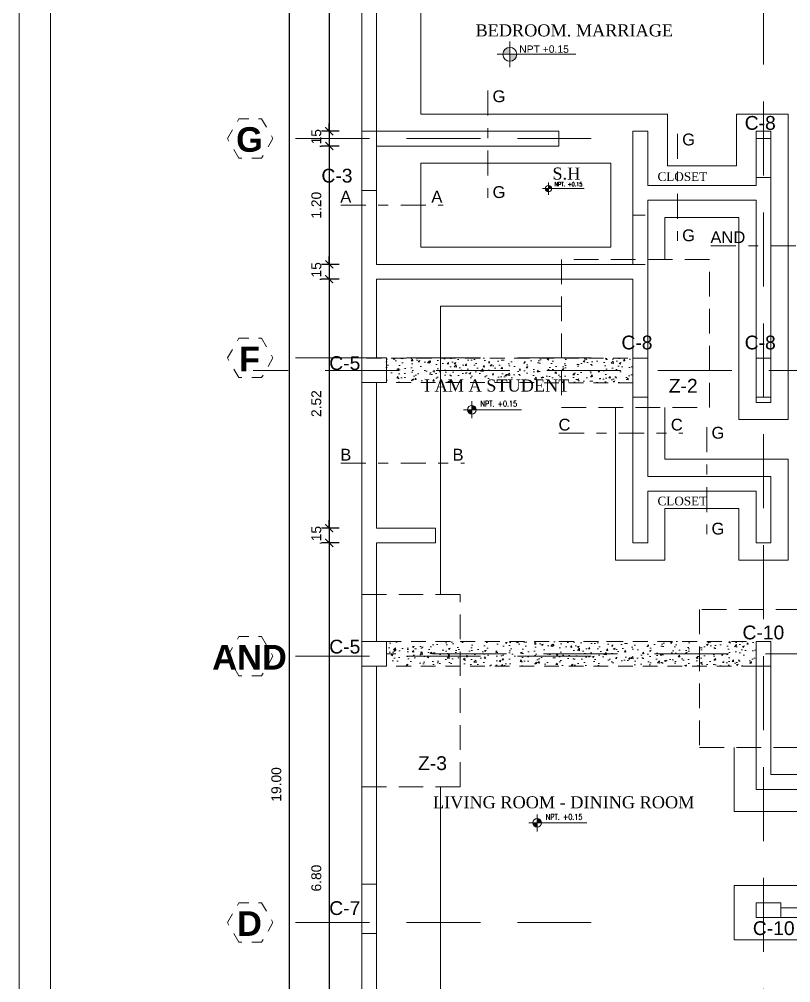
# Model space of a CAD drawing. Header units: millimetres. Extents: x -59 to 123, y 54 to 155.
# Drawn here: x 34.58 to 42.41, y 110.04 to 119.81 of the extents above; entities that cross this region are included whole.
import ezdxf

# ---------------------------------------------------------------- set-up
doc = ezdxf.new("R2010")
doc.units = ezdxf.units.MM
for name, pattern in [('ACAD_ISO02W100', [15, 12, -3]), ('CONTINUA', [0]), ('DASHDOT', [25.4, 12.7, -6.35, 0, -6.35]), ('DASHDOTX2', [50.8, 25.4, -12.7, 0, -12.7]), ('DASHED', [0.75, 0.5, -0.25]), ('HIDDEN2', [0.1875, 0.125, -0.0625]), ('RAYITAS', [0.375, 0.25, -0.125])]:
    doc.linetypes.add(name, pattern=pattern)
doc.layers.get('0').update_dxf_attribs({"lineweight": 9})
doc.layers.get('Defpoints').update_dxf_attribs({"lineweight": 0})
for name, color, linetype in [('A-COT', 8, 'Continuous'), ('A-IND niveles', 8, 'Continuous'), ('A-PROY', 8, 'HIDDEN2'), ('A-TEX 010', 7, 'Continuous'), ('TEXTO', 2, 'Continuous')]:
    doc.layers.add(name, color=color, linetype=linetype)
for name, color, linetype, lineweight in [('A_mobiliario', 252, 'Continuous', 15), ('CIMENTACION', 2, 'Continuous', 40), ('DET-CORTE', 86, 'Continuous', 50), ('EJES', 6, 'ACAD_ISO02W100', 5), ('HP-Mobiliario', 251, 'Continuous', 0), ('MUROS', 7, 'Continuous', 80), ('PLUMA 1', 1, 'Continuous', 9), ('textura', 253, 'Continuous', 0), ('TUB.AGUA', 7, 'DASHDOTX2', 40), ('VIGAS', 2, 'Continuous', 25), ('ZAPATAS', 3, 'Continuous', 25)]:
    doc.layers.add(name, color=color, linetype=linetype, lineweight=lineweight)
doc.styles.add('BL-60', font='arial.ttf', dxfattribs={"height": 0.09})
doc.styles.add('LUIS', font='arial.ttf')
doc.styles.add('ROMANS', font='ROMANS.SHX', dxfattribs={"width": 1.35, "height": 0.29})
doc.styles.add('ROMANS 0.75', font='romans.shx', dxfattribs={"width": 0.75})
doc.styles.get("Standard").update_dxf_attribs({"font": 'arial.ttf'})
doc.styles.add('STILUS', font='arial.ttf')
doc.styles.add('style1', font='arial.ttf', dxfattribs={"height": 0.1})
doc.dimstyles.new('luis1', dxfattribs={"dimtxt": 0.1, "dimasz": 0.08, "dimexe": 0.08, "dimexo": 0.08, "dimgap": 0.08, "dimtad": 2, "dimzin": 4, "dimdsep": 46, "dimtxsty": 'style1', "dimblk": 'ARCHTICK', "dimcen": 2, "dimdle": 0.08, "dimclrd": 256, "dimclre": 256, "dimclrt": 256, "dimadec": 0, "dimazin": 1, "dimtfac": 1, "dimtix": 1, "dimtmove": 0, "dimatfit": 3, "dimfxl": 1, "dimtolj": 1, "dimarcsym": 0})

# ---------------------------------------------------------------- blocks, each defined once
blk = doc.blocks.new('A$C37766BCA')
blk.add_line((0, 0.181), (1.22, 0.181))
at = {"const_width": 0.0923}
for points in [[(0.128, 0.181, 0.414214), (0.174, 0.135)], [(0.221, 0.181, 0.414214), (0.174, 0.227, 0.414214)]]:
    blk.add_lwpolyline(points, format="xyb", dxfattribs=at)
blk.add_lwpolyline([(0.174, 0), (0.174, 0.361)])
blk.add_circle((0.174, 0.181), 0.0923)
blk = doc.blocks.new('_ArchTick')
at = {"color": 0, "linetype": 'ByBlock', "const_width": 0.15}
blk.add_lwpolyline([(-0.5, -0.5), (0.5, 0.5)], dxfattribs=at)
blk = doc.blocks.new('*D1015')
at = {"layer": 'A-COT', "linetype": 'Continuous', "lineweight": -2, "transparency": 16777216}
for p, q in [((37.3211, 121.6317), (37.3211, 102.4717)), ((37.4211, 121.5517), (37.2411, 121.5517)), ((37.4211, 102.5517), (37.2411, 102.5517))]:
    blk.add_line(p, q, dxfattribs=at)
at = {"layer": 'Defpoints', "color": 0, "linetype": 'CONTINUA', "transparency": 16777216}
for p in [(38.0553, 121.5517), (37.3211, 102.5517), (38.0553, 102.5517)]:
    blk.add_point(p, dxfattribs=at)
at = {"layer": 'A-COT', "linetype": 'CONTINUA', "lineweight": -2, "transparency": 16777216, "xscale": 0.08, "yscale": 0.08, "zscale": 0.08}
for p, rotation in [((37.3211, 121.5517), 90), ((37.3211, 102.5517), 270)]:
    blk.add_blockref('_ArchTick', p, dxfattribs=dict(at, rotation=rotation))
at = {"layer": 'A-COT', "linetype": 'CONTINUA', "lineweight": 5, "transparency": 16777216, "insert": (37.19, 112.0517), "char_height": 0.1, "attachment_point": 5, "rotation": 90, "style": 'style1'}
blk.add_mtext('\\A1;19.00', dxfattribs=at)
blk = doc.blocks.new('*D679')
at = {"layer": 'A-COT', "linetype": 'Continuous', "lineweight": -2, "transparency": 16777216}
for p, q in [((37.7265, 121.4817), (37.7265, 118.5967)), ((37.8265, 121.4017), (37.6465, 121.4017)), ((37.8265, 118.6767), (37.6465, 118.6767))]:
    blk.add_line(p, q, dxfattribs=at)
at = {"layer": 'Defpoints', "color": 0, "linetype": 'CONTINUA', "transparency": 16777216}
for p in [(38.1298, 121.4017), (37.7265, 118.6767), (38.1298, 118.6767)]:
    blk.add_point(p, dxfattribs=at)
at = {"layer": 'A-COT', "linetype": 'CONTINUA', "lineweight": -2, "transparency": 16777216, "xscale": 0.08, "yscale": 0.08, "zscale": 0.08}
for p, rotation in [((37.7265, 121.4017), 90), ((37.7265, 118.6767), 270)]:
    blk.add_blockref('_ArchTick', p, dxfattribs=dict(at, rotation=rotation))
at = {"layer": 'A-COT', "linetype": 'CONTINUA', "lineweight": 5, "transparency": 16777216, "insert": (37.5954, 120.0392), "char_height": 0.1, "attachment_point": 5, "rotation": 90, "style": 'style1'}
blk.add_mtext('\\A1;2.73', dxfattribs=at)
blk = doc.blocks.new('*D680')
at = {"layer": 'A-COT', "linetype": 'Continuous', "lineweight": -2, "transparency": 16777216}
for p, q in [((37.7265, 118.6767), (37.7265, 118.7567)), ((37.8265, 118.6767), (37.6465, 118.6767)), ((37.7265, 118.6767), (37.7265, 118.5267)), ((37.8265, 118.5267), (37.6465, 118.5267)), ((37.7265, 118.5267), (37.7265, 118.4467))]:
    blk.add_line(p, q, dxfattribs=at)
at = {"layer": 'Defpoints', "color": 0, "linetype": 'CONTINUA', "transparency": 16777216}
for p in [(38.1298, 118.6767), (37.7265, 118.5267), (38.1298, 118.5267)]:
    blk.add_point(p, dxfattribs=at)
at = {"layer": 'A-COT', "linetype": 'CONTINUA', "lineweight": -2, "transparency": 16777216, "xscale": 0.08, "yscale": 0.08, "zscale": 0.08}
for p, rotation in [((37.7265, 118.6767), 270), ((37.7265, 118.5267), 90)]:
    blk.add_blockref('_ArchTick', p, dxfattribs=dict(at, rotation=rotation))
at = {"layer": 'A-COT', "linetype": 'CONTINUA', "lineweight": 5, "transparency": 16777216, "insert": (37.5954, 118.6017), "char_height": 0.1, "attachment_point": 5, "rotation": 90, "style": 'style1'}
blk.add_mtext('\\A1;.15', dxfattribs=at)
blk = doc.blocks.new('*D681')
at = {"layer": 'A-COT', "linetype": 'Continuous', "lineweight": -2, "transparency": 16777216}
for p, q in [((37.7265, 118.6067), (37.7265, 117.2467)), ((37.8265, 118.5267), (37.6465, 118.5267)), ((37.8265, 117.3267), (37.6465, 117.3267))]:
    blk.add_line(p, q, dxfattribs=at)
at = {"layer": 'Defpoints', "color": 0, "linetype": 'CONTINUA', "transparency": 16777216}
for p in [(38.1298, 118.5267), (37.7265, 117.3267), (38.1298, 117.3267)]:
    blk.add_point(p, dxfattribs=at)
at = {"layer": 'A-COT', "linetype": 'CONTINUA', "lineweight": -2, "transparency": 16777216, "xscale": 0.08, "yscale": 0.08, "zscale": 0.08}
for p, rotation in [((37.7265, 118.5267), 90), ((37.7265, 117.3267), 270)]:
    blk.add_blockref('_ArchTick', p, dxfattribs=dict(at, rotation=rotation))
at = {"layer": 'A-COT', "linetype": 'CONTINUA', "lineweight": 5, "transparency": 16777216, "insert": (37.5954, 117.9267), "char_height": 0.1, "attachment_point": 5, "rotation": 90, "style": 'style1'}
blk.add_mtext('\\A1;1.20', dxfattribs=at)
blk = doc.blocks.new('*D682')
at = {"layer": 'A-COT', "linetype": 'Continuous', "lineweight": -2, "transparency": 16777216}
for p, q in [((37.7265, 117.3267), (37.7265, 117.4067)), ((37.8265, 117.3267), (37.6465, 117.3267)), ((37.7265, 117.3267), (37.7265, 117.1767)), ((37.8265, 117.1767), (37.6465, 117.1767)), ((37.7265, 117.1767), (37.7265, 117.0967))]:
    blk.add_line(p, q, dxfattribs=at)
at = {"layer": 'Defpoints', "color": 0, "linetype": 'CONTINUA', "transparency": 16777216}
for p in [(38.1298, 117.3267), (37.7265, 117.1767), (38.1298, 117.1767)]:
    blk.add_point(p, dxfattribs=at)
at = {"layer": 'A-COT', "linetype": 'CONTINUA', "lineweight": -2, "transparency": 16777216, "xscale": 0.08, "yscale": 0.08, "zscale": 0.08}
for p, rotation in [((37.7265, 117.3267), 270), ((37.7265, 117.1767), 90)]:
    blk.add_blockref('_ArchTick', p, dxfattribs=dict(at, rotation=rotation))
at = {"layer": 'A-COT', "linetype": 'CONTINUA', "lineweight": 5, "transparency": 16777216, "insert": (37.5954, 117.2517), "char_height": 0.1, "attachment_point": 5, "rotation": 90, "style": 'style1'}
blk.add_mtext('\\A1;.15', dxfattribs=at)
blk = doc.blocks.new('*D683')
at = {"layer": 'A-COT', "linetype": 'Continuous', "lineweight": -2, "transparency": 16777216}
for p, q in [((37.8265, 117.1767), (37.6465, 117.1767)), ((37.7265, 117.2567), (37.7265, 114.5717)), ((37.8265, 114.6517), (37.6465, 114.6517))]:
    blk.add_line(p, q, dxfattribs=at)
at = {"layer": 'Defpoints', "color": 0, "linetype": 'CONTINUA', "transparency": 16777216}
for p in [(38.1298, 117.1767), (37.7265, 114.6517), (38.1298, 114.6517)]:
    blk.add_point(p, dxfattribs=at)
at = {"layer": 'A-COT', "linetype": 'CONTINUA', "lineweight": -2, "transparency": 16777216, "xscale": 0.08, "yscale": 0.08, "zscale": 0.08}
for p, rotation in [((37.7265, 117.1767), 90), ((37.7265, 114.6517), 270)]:
    blk.add_blockref('_ArchTick', p, dxfattribs=dict(at, rotation=rotation))
at = {"layer": 'A-COT', "linetype": 'CONTINUA', "lineweight": 5, "transparency": 16777216, "insert": (37.5954, 115.9142), "char_height": 0.1, "attachment_point": 5, "rotation": 90, "style": 'style1'}
blk.add_mtext('\\A1;2.52', dxfattribs=at)
blk = doc.blocks.new('*D684')
at = {"layer": 'A-COT', "linetype": 'Continuous', "lineweight": -2, "transparency": 16777216}
for p, q in [((37.7265, 114.6517), (37.7265, 114.7317)), ((37.8265, 114.6517), (37.6465, 114.6517)), ((37.7265, 114.6517), (37.7265, 114.5017)), ((37.8265, 114.5017), (37.6465, 114.5017)), ((37.7265, 114.5017), (37.7265, 114.4217))]:
    blk.add_line(p, q, dxfattribs=at)
at = {"layer": 'Defpoints', "color": 0, "linetype": 'CONTINUA', "transparency": 16777216}
for p in [(38.1298, 114.6517), (37.7265, 114.5017), (38.1298, 114.5017)]:
    blk.add_point(p, dxfattribs=at)
at = {"layer": 'A-COT', "linetype": 'CONTINUA', "lineweight": -2, "transparency": 16777216, "xscale": 0.08, "yscale": 0.08, "zscale": 0.08}
for p, rotation in [((37.7265, 114.6517), 270), ((37.7265, 114.5017), 90)]:
    blk.add_blockref('_ArchTick', p, dxfattribs=dict(at, rotation=rotation))
at = {"layer": 'A-COT', "linetype": 'CONTINUA', "lineweight": 5, "transparency": 16777216, "insert": (37.5954, 114.5767), "char_height": 0.1, "attachment_point": 5, "rotation": 90, "style": 'style1'}
blk.add_mtext('\\A1;.15', dxfattribs=at)
blk = doc.blocks.new('*D685')
at = {"layer": 'A-COT', "linetype": 'Continuous', "lineweight": -2, "transparency": 16777216}
for p, q in [((37.7265, 114.5817), (37.7265, 107.6217)), ((37.8265, 114.5017), (37.6465, 114.5017)), ((37.8265, 107.7017), (37.6465, 107.7017))]:
    blk.add_line(p, q, dxfattribs=at)
at = {"layer": 'Defpoints', "color": 0, "linetype": 'CONTINUA', "transparency": 16777216}
for p in [(38.1298, 114.5017), (37.7265, 107.7017), (38.1298, 107.7017)]:
    blk.add_point(p, dxfattribs=at)
at = {"layer": 'A-COT', "linetype": 'CONTINUA', "lineweight": -2, "transparency": 16777216, "xscale": 0.08, "yscale": 0.08, "zscale": 0.08}
for p, rotation in [((37.7265, 114.5017), 90), ((37.7265, 107.7017), 270)]:
    blk.add_blockref('_ArchTick', p, dxfattribs=dict(at, rotation=rotation))
at = {"layer": 'A-COT', "linetype": 'CONTINUA', "lineweight": 5, "transparency": 16777216, "insert": (37.5954, 111.1017), "char_height": 0.1, "attachment_point": 5, "rotation": 90, "style": 'style1'}
blk.add_mtext('\\A1;6.80', dxfattribs=at)
blk = doc.blocks.new('NIV-P')
h = blk.add_hatch(color=256)
h.paths.add_polyline_path([(0, 0), (0, 0.0875, 0.4142136), (-0.0875, 0)])
h.paths.add_polyline_path([(0, -0.0875, 0.4142136), (0.0875, 0), (0, 0)])
for p, q in [((0, 0.1625), (0, -0.1625)), ((-0.1625, 0), (0.8375, 0)), ((0, -0.1625), (0, 0))]:
    blk.add_line(p, q)
blk.add_circle((0, 0), 0.0875)

msp = doc.modelspace()

# ---------------------------------------------------------------- hatches: boundary and pattern name
at = {"layer": 'textura', "lineweight": 5}
h = msp.add_hatch(dxfattribs=at)
h.set_pattern_fill('AR-CONC', color=256, scale=0.001)
h.set_pattern_definition([(50, (-121.41533, 99.32997), (0.18218467, -0.01593909), [0.01905, -0.20955]), (355, (-121.41533, 99.32997), (-0.03524342, 0.19105685), [0.01524, -0.16764058]), (100.45144, (-121.40014, 99.32864), (0.14694125, 0.17511775), [0.01619, -0.17809024]), (46.1842, (-121.41533, 99.38077), (0.27107904, -0.04204233), [0.028575, -0.314325]), (96.63556, (-121.39274, 99.37727), (0.23740413, 0.24742612), [0.024285, -0.2671356]), (351.18415, (-121.41533, 99.38077), (0.23740413, 0.24742612), [0.02285997, -0.25145973]), (21, (-121.38993, 99.36807), (0.15161439, -0.1022652), [0.01905, -0.20955]), (326, (-121.38993, 99.36807), (0.06180203, 0.18418797), [0.01524, -0.16764]), (71.45144, (-121.37729, 99.35955), (0.21341642, 0.08192277), [0.01619, -0.17808994]), (37.5, (-121.415325, 99.32997), (0.003088603, 0.08455504), [0, -0.165608, 0, -0.17018, 0, -0.168275]), (7.5, (-121.415325, 99.32997), (0.06681966, 0.100180575), [0, -0.097028, 0, -0.161798, 0, -0.064135]), (327.5, (-121.47197, 99.32997), (0.135590595, -0.005728744), [0, -0.0635, 0, -0.19812, 0, -0.26289]), (317.5, (-121.49737, 99.32997), (0.14812918, 0.02542649), [0, -0.08255, 0, -0.131572, 0, -0.18669])])
edge = h.paths.add_edge_path()
edge.add_line((38.1054, 116.3767), (40.8053, 116.3767))
edge.add_line((40.8053, 116.3767), (40.8053, 116.1267))
edge.add_line((40.8053, 116.1267), (38.3053, 116.1267))
edge.add_line((38.3053, 116.1267), (38.3053, 116.3767))
h = msp.add_hatch(dxfattribs=at)
h.set_pattern_fill('AR-CONC', color=256, scale=0.001)
h.set_pattern_definition([(50, (-120.16533, 96.45497), (0.18218467, -0.01593909), [0.01905, -0.20955]), (355, (-120.16533, 96.45497), (-0.03524342, 0.19105685), [0.01524, -0.16764058]), (100.45144, (-120.15014, 96.45364), (0.14694125, 0.17511775), [0.01619, -0.17809024]), (46.1842, (-120.16533, 96.50577), (0.27107904, -0.04204233), [0.028575, -0.314325]), (96.63556, (-120.14274, 96.50227), (0.23740413, 0.24742612), [0.024285, -0.2671356]), (351.18415, (-120.16533, 96.50577), (0.23740413, 0.24742612), [0.02285997, -0.25145973]), (21, (-120.13993, 96.49307), (0.15161439, -0.1022652), [0.01905, -0.20955]), (326, (-120.13993, 96.49307), (0.06180203, 0.18418797), [0.01524, -0.16764]), (71.45144, (-120.12729, 96.48455), (0.21341642, 0.08192277), [0.01619, -0.17808994]), (37.5, (-120.165325, 96.45497), (0.003088603, 0.08455504), [0, -0.165608, 0, -0.17018, 0, -0.168275]), (7.5, (-120.165325, 96.45497), (0.06681966, 0.100180575), [0, -0.097028, 0, -0.161798, 0, -0.064135]), (327.5, (-120.22197, 96.45497), (0.135590595, -0.005728744), [0, -0.0635, 0, -0.19812, 0, -0.26289]), (317.5, (-120.24737, 96.45497), (0.14812918, 0.02542649), [0, -0.08255, 0, -0.131572, 0, -0.18669])])
edge = h.paths.add_edge_path()
edge.add_line((39.3554, 113.5017), (42.0553, 113.5017))
edge.add_line((42.0553, 113.5017), (42.0553, 113.2517))
edge.add_line((42.0553, 113.2517), (38.3053, 113.2517))
edge.add_line((38.3053, 113.2517), (38.3053, 113.5017))

# ---------------------------------------------------------------- linework, layer by layer
at = {"layer": 'A-PROY', "lineweight": 5}
for p, q in [((40.8053, 117.8267), (40.9553, 117.8267)), ((40.8053, 117.3267), (40.9553, 117.3267)), ((40.8053, 117.3267), (40.9553, 117.3267))]:
    msp.add_line(p, q, dxfattribs=at)
at = {"layer": 'A_mobiliario', "color": 6, "lineweight": 5}
for points in [[(38.2053, 118.6767), (38.0553, 118.6767), (38.0553, 118.0767), (38.2053, 118.0767)], [(42.0553, 118.6043), (42.2053, 118.6043), (42.2053, 118.2089), (42.0553, 118.2089)], [(38.3053, 116.3772), (38.0553, 116.3772), (38.0553, 116.1272), (38.3053, 116.1272)], [(40.8053, 116.3767), (40.9553, 116.3767), (40.9553, 115.9813), (40.8053, 115.9813)], [(42.0553, 116.3767), (42.2053, 116.3767), (42.2053, 115.9813), (42.0553, 115.9813)], [(38.3053, 113.5017), (38.0553, 113.5017), (38.0553, 113.2517), (38.3053, 113.2517)], [(42.2053, 113.5017), (42.0553, 113.5017), (42.0553, 113.2517), (42.2053, 113.2517)], [(38.2053, 111.0399), (38.0553, 111.0399), (38.0553, 110.5399), (38.2053, 110.5399)], [(42.3053, 110.7017), (42.3053, 110.8517), (42.0553, 110.8517), (42.0553, 110.7017)]]:
    msp.add_lwpolyline(points, close=True, dxfattribs=at)
at = {"layer": 'CIMENTACION', "lineweight": 5}
for p, q in [((38.6553, 120.7517), (38.6553, 118.8517)), ((38.6553, 118.8517), (40.4553, 118.8517)), ((40.4553, 118.8517), (41.1553, 118.8517)), ((41.1553, 118.8517), (41.1553, 118.3267)), ((41.8553, 118.8517), (41.8553, 118.3267)), ((42.3803, 118.8517), (41.8553, 118.8517)), ((42.3803, 118.8517), (42.3803, 115.7518)), ((38.6553, 118.3517), (38.6553, 117.5017)), ((38.6553, 118.3517), (40.5803, 118.3517)), ((40.5803, 118.3517), (40.5803, 117.5017)), ((41.1553, 118.3267), (41.8553, 118.3267)), ((41.1303, 117.8017), (41.8803, 117.8017)), ((41.1303, 117.8017), (41.1303, 117.3767)), ((41.8803, 117.8017), (41.8803, 115.7518)), ((38.6553, 117.5017), (40.5803, 117.5017)), ((38.8553, 116.9017), (38.8553, 113.9767)), ((38.8553, 116.9017), (40.0803, 116.9017)), ((40.6303, 115.8767), (40.6303, 114.3267)), ((41.1303, 115.8767), (41.1303, 115.3517)), ((41.8803, 115.7518), (42.3803, 115.7518)), ((41.1303, 115.3517), (42.3803, 115.3517)), ((42.3803, 115.3517), (42.3803, 114.3267)), ((41.1303, 114.8517), (41.8803, 114.8517)), ((41.1303, 114.3267), (41.1303, 114.8517)), ((41.8803, 114.8517), (41.8803, 114.3267)), ((41.1303, 114.3267), (40.6303, 114.3267)), ((42.3803, 114.3267), (41.8803, 114.3267)), ((41.8303, 112.4267), (41.8303, 111.7767)), ((38.8553, 112.0267), (38.8553, 108.201)), ((41.8303, 111.7767), (43.9803, 111.7767)), ((41.8303, 111.0267), (43.5504, 111.0267)), ((41.8303, 111.0267), (41.8303, 110.4767)), ((41.8303, 110.4767), (43.5504, 110.4767))]:
    msp.add_line(p, q, dxfattribs=at)
at = {"layer": 'Defpoints', "lineweight": 5, "ltscale": 0.5}
msp.add_lwpolyline([(34.5836, 94.9209), (78.8336, 94.9209), (78.8336, 124.7036), (34.5836, 124.7036)], close=True, dxfattribs=at)
at = {"layer": 'DET-CORTE', "lineweight": 5, "ltscale": 0.5}
msp.add_lwpolyline([(34.9016, 95.2389), (78.5157, 95.2389), (78.5157, 124.3856), (34.9016, 124.3856)], close=True, dxfattribs=at)
at = {"layer": 'EJES', "linetype": 'DASHED', "lineweight": 5, "ltscale": 1.5}
for p, q in [((38.0553, 122.3529), (38.0553, 101.1941)), ((42.1303, 122.3529), (42.1303, 101.1941)), ((40.3836, 118.6043), (37.1268, 118.6043)), ((40.3836, 116.3778), (37.1268, 116.3778)), ((42.9339, 116.2517), (36.954, 116.2517)), ((42.8999, 113.3767), (38.3053, 113.3767)), ((40.3836, 113.3528), (37.1268, 113.3528)), ((40.3836, 110.6517), (37.1268, 110.6517))]:
    msp.add_line(p, q, dxfattribs=at)
at = {"layer": 'EJES', "lineweight": 5, "ltscale": 0.003}
for points in [[(36.8098, 118.4046), (36.6946, 118.6043), (36.8098, 118.8039), (37.0404, 118.8039), (37.1556, 118.6043), (37.0404, 118.4046)], [(36.8098, 116.1782), (36.6946, 116.3778), (36.8098, 116.5775), (37.0404, 116.5775), (37.1556, 116.3778), (37.0404, 116.1782)], [(36.8098, 113.1532), (36.6946, 113.3528), (36.8098, 113.5525), (37.0404, 113.5525), (37.1556, 113.3528), (37.0404, 113.1532)], [(36.8098, 110.4521), (36.6946, 110.6517), (36.8098, 110.8513), (37.0404, 110.8513), (37.1556, 110.6517), (37.0404, 110.4521)]]:
    msp.add_lwpolyline(points, close=True, dxfattribs=at)
at = {"layer": 'HP-Mobiliario', "lineweight": 5}
msp.add_line((38.8053, 118.6767), (38.2053, 118.6767), dxfattribs=at)
msp.add_line((38.8053, 118.6767), (38.2053, 118.6767), dxfattribs=at)
at = {"layer": 'MUROS', "linetype": 'CONTINUA', "lineweight": 5}
for p, q in [((38.0553, 121.5517), (38.0553, 106.1267)), ((38.2053, 121.4017), (38.2053, 118.6767)), ((38.2053, 118.6767), (40.0553, 118.6767)), ((40.0553, 118.6767), (40.0553, 118.5267)), ((40.8053, 118.6767), (40.8053, 117.3267)), ((40.8053, 118.6767), (40.9553, 118.6767)), ((40.9553, 118.6767), (40.9553, 118.1267)), ((42.0553, 118.6767), (42.0553, 118.1267)), ((42.2053, 118.6767), (42.0553, 118.6767)), ((42.2053, 118.6767), (42.2053, 115.9268)), ((38.2053, 118.5267), (40.0553, 118.5267)), ((38.2053, 118.5267), (38.2053, 117.3267)), ((40.9553, 118.1267), (42.0553, 118.1267)), ((40.9553, 117.9767), (42.0553, 117.9767)), ((40.9553, 117.9767), (40.9553, 115.1767)), ((42.0553, 117.9767), (42.0553, 115.9268)), ((38.2053, 117.3267), (40.8053, 117.3267)), ((38.2053, 117.1767), (38.2053, 116.3772)), ((38.2053, 117.1767), (40.8053, 117.1767)), ((40.8053, 117.1767), (40.8053, 114.5017)), ((38.2053, 116.1272), (38.2053, 114.6517)), ((42.0553, 115.9268), (42.2053, 115.9268)), ((40.9553, 115.1767), (42.2053, 115.1767)), ((42.2053, 115.1767), (42.2053, 114.5017)), ((40.9553, 115.0267), (42.0553, 115.0267)), ((40.9553, 114.5017), (40.9553, 115.0267)), ((42.0553, 115.0267), (42.0553, 114.5017)), ((38.8053, 114.6517), (38.2053, 114.6517)), ((38.8053, 114.5017), (38.8053, 114.6517)), ((38.2053, 114.5017), (38.2053, 113.5017)), ((38.8053, 114.5017), (38.2053, 114.5017)), ((40.9553, 114.5017), (40.8053, 114.5017)), ((42.2053, 114.5017), (42.0553, 114.5017)), ((42.0553, 113.5017), (42.0553, 112.0017)), ((42.2053, 113.5017), (42.2053, 112.1517)), ((38.2053, 113.2517), (38.2053, 107.7017)), ((42.2053, 112.1517), (44.2053, 112.1517)), ((42.0553, 112.0017), (44.2053, 112.0017)), ((42.0553, 110.7017), (42.0553, 110.8017)), ((42.3053, 110.8017), (43.1554, 110.8017)), ((42.0553, 110.7017), (43.1554, 110.7017))]:
    msp.add_line(p, q, dxfattribs=at)
at = {"layer": 'MUROS', "lineweight": 5}
msp.add_line((42.2053, 113.5017), (42.0553, 113.5017), dxfattribs=at)
at = {"layer": 'TUB.AGUA', "linetype": 'DASHDOT', "lineweight": 5, "ltscale": 0.02}
for points in [[(39.3345, 119.0895), (39.3345, 118.0026)], [(41.2571, 118.6512), (41.2571, 117.5642)], [(37.843, 117.9267), (38.8817, 117.9267)], [(41.5956, 117.515), (42.6344, 117.515)], [(40.0558, 115.6142), (41.3104, 115.6142)], [(41.5545, 115.6762), (41.5545, 114.5892)], [(37.843, 115.3092), (39.0975, 115.3092)]]:
    msp.add_lwpolyline(points, dxfattribs=at)
at = {"layer": 'VIGAS', "linetype": 'DASHED', "lineweight": 5, "ltscale": 0.3}
for points in [[(38.1054, 116.3767), (40.8053, 116.3767), (40.8053, 116.1267), (38.3053, 116.1272), (38.3053, 116.3772)], [(38.3053, 113.5017), (42.0553, 113.5017), (42.0553, 113.2517), (38.3053, 113.2517), (38.3053, 113.5017)]]:
    msp.add_lwpolyline(points, dxfattribs=at)
at = {"layer": 'ZAPATAS', "linetype": 'RAYITAS', "lineweight": 5}
for points in [[(40.0803, 115.8767), (41.5803, 115.8767), (41.5803, 117.3767), (40.0803, 117.3767)], [(38.0553, 112.0267), (39.0553, 112.0267), (39.0553, 113.9767), (38.0553, 113.9767)], [(41.4803, 112.4267), (42.8803, 112.4267), (42.8803, 113.8267), (41.4803, 113.8267)]]:
    msp.add_lwpolyline(points, close=True, dxfattribs=at)

# ---------------------------------------------------------------- block references
at = {"layer": 'PLUMA 1', "lineweight": 5}
for name, p, xscale, yscale, zscale in [('NIV-P', (39.5575, 119.4572), 0.8000000000000007, 0.8000000000000007, 0.8000000000000007), ('A$C37766BCA', (39.8893, 118.0329), 0.3456000000000008, 0.3456000000000008, 0.3456000000000008), ('A$C37766BCA', (39.089, 115.7656), 0.4800000000000012, 0.4800000000000012, 0.4800000000000012), ('A$C37766BCA', (39.7512, 111.5752), 0.4800000000000012, 0.4800000000000012, 0.4800000000000012)]:
    msp.add_blockref(name, p, dxfattribs=dict(at, xscale=xscale, yscale=yscale, zscale=zscale))

# ---------------------------------------------------------------- texts
at = {"layer": 'A-IND niveles', "lineweight": 5, "style": 'ROMANS 0.75', "width": 0.75}
for height, p in [(0.04147, (40.0118, 118.1184)), (0.0576, (39.2592, 115.8844)), (0.0576, (39.9213, 111.6939))]:
    msp.add_text('NPT. +0.15', height=height, dxfattribs=at).set_placement(p)
at = {"layer": 'A-TEX 010', "lineweight": 5, "attachment_point": 2, "style": 'ROMANS'}
for s, insert, char_height in [('{\\fTimes New Roman|b0|i0|c0|p18;BEDROOM. MARRIAGE}', (40.211, 119.7615), 0.1224), ('{\\fTimes New Roman|b0|i0|c0|p18;S.H}', (40.1304, 118.3089), 0.1224), ('{\\fTimes New Roman|b0|i0|c0|p18;CLOSET}', (41.3065, 118.2608), 0.088128), ('{\\fTimes New Roman|b0|i0|c0|p18;I AM A STUDENT}', (39.4239, 116.1591), 0.1224), ('{\\fTimes New Roman|b0|i0|c0|p18;CLOSET}', (41.3065, 114.9704), 0.088128), ('{\\fTimes New Roman|b0|i0|c0|p18;LIVING ROOM - DINING ROOM}', (40.1035, 111.9319), 0.1224)]:
    msp.add_mtext(s, dxfattribs=dict(at, insert=insert, char_height=char_height))
at = {"layer": 'EJES', "lineweight": 5, "char_height": 0.25, "width": 0.015384, "attachment_point": 2, "style": 'STILUS'}
for s, insert in [('{\\fArial|b1|i0|c0|p34;G}', (36.918, 118.7183)), ('{\\fArial|b1|i0|c0|p34;F}', (36.918, 116.4919)), ('{\\fArial|b1|i0|c0|p34;AND}', (36.918, 113.4669)), ('{\\fArial|b1|i0|c0|p34;D}', (36.918, 110.7658))]:
    msp.add_mtext(s, dxfattribs=dict(at, insert=insert))
at = {"layer": 'TEXTO', "lineweight": 5}
for s, height, style, p in [('NPT +0.15', 0.075, 'BL-60', (39.6525, 119.4726)), ('C-8', 0.14, 'LUIS', (41.9387, 118.6917)), ('C-3', 0.14, 'LUIS', (37.6469, 118.1566)), ('C-8', 0.14, 'LUIS', (40.6887, 116.4642)), ('C-8', 0.14, 'LUIS', (41.9387, 116.4642)), ('C-5', 0.14, 'LUIS', (37.7265, 116.2552)), ('Z-2', 0.14, 'LUIS', (41.1688, 116.0252)), ('C-10', 0.14, 'LUIS', (41.9161, 113.5232)), ('C-5', 0.14, 'LUIS', (37.7265, 113.3797)), ('Z-3', 0.14, 'LUIS', (38.6265, 112.1975)), ('C-7', 0.14, 'LUIS', (37.7265, 110.7276)), ('C-10', 0.14, 'LUIS', (42.021, 110.5239))]:
    msp.add_text(s, height=height, dxfattribs=dict(at, style=style)).set_placement(p)
at = {"layer": 'TUB.AGUA', "linetype": 'CONTINUA', "lineweight": 5}
for s, p in [('G', (39.3821, 118.9719)), ('G', (41.3047, 118.5336)), ('A', (37.8384, 117.9538)), ('A', (38.7616, 117.9538)), ('G', (39.3821, 117.9998)), ('G', (41.3047, 117.5615)), ('AND', (41.591, 117.5421)), ('C', (40.0512, 115.6413)), ('C', (41.1895, 115.6413)), ('G', (41.6021, 115.5586)), ('B', (37.8384, 115.3363)), ('B', (38.9766, 115.3363)), ('G', (41.6021, 114.5865))]:
    msp.add_text(s, height=0.12, dxfattribs=at).set_placement(p)

# ---------------------------------------------------------------- dimensions: what is measured, and where the dimension line sits
at = {"layer": 'A-COT', "linetype": 'CONTINUA', "lineweight": 5}
for base, p1, p2, override, picture, middle in [((37.3211, 102.5517), (38.0553, 121.5517), (38.0553, 102.5517), {"dimfxl": 0.1, "dimfxlon": 1, "dimarcsym": 2}, '*D1015', (37.19, 112.0517)), ((37.726502859, 118.676690658), (38.129832375, 121.401690661), (38.129832375, 118.676690658), {"dimtmove": 1, "dimfxl": 0.1, "dimfxlon": 1, "dimarcsym": 2}, '*D679', (37.595411454, 120.03919066)), ((37.7265, 118.5267), (38.1298, 118.6767), (38.1298, 118.5267), {"dimtmove": 1, "dimfxl": 0.1, "dimfxlon": 1, "dimarcsym": 2}, '*D680', (37.5954, 118.6017)), ((37.7265, 117.3267), (38.1298, 118.5267), (38.1298, 117.3267), {"dimtmove": 1, "dimfxl": 0.1, "dimfxlon": 1, "dimarcsym": 2}, '*D681', (37.5954, 117.9267)), ((37.7265, 117.1767), (38.1298, 117.3267), (38.1298, 117.1767), {"dimtmove": 1, "dimfxl": 0.1, "dimfxlon": 1, "dimarcsym": 2}, '*D682', (37.5954, 117.2517)), ((37.726502859, 114.651690661), (38.129832375, 117.176690658), (38.129832375, 114.651690661), {"dimtmove": 1, "dimfxl": 0.1, "dimfxlon": 1, "dimarcsym": 2}, '*D683', (37.59544556, 115.91419066)), ((37.7265, 114.5017), (38.1298, 114.6517), (38.1298, 114.5017), {"dimtmove": 1, "dimfxl": 0.1, "dimfxlon": 1, "dimarcsym": 2}, '*D684', (37.5954, 114.5767)), ((37.7265, 107.7017), (38.1298, 114.5017), (38.1298, 107.7017), {"dimtmove": 1, "dimfxl": 0.1, "dimfxlon": 1, "dimarcsym": 2}, '*D685', (37.5954, 111.1017))]:
    dim = msp.add_linear_dim(base=base, p1=p1, p2=p2, angle=90, dimstyle='luis1', override=override, dxfattribs=at)
    dim.commit()
    dim.dimension.update_dxf_attribs({"geometry": picture, "text_midpoint": middle})

doc.saveas('drawing.dxf')
